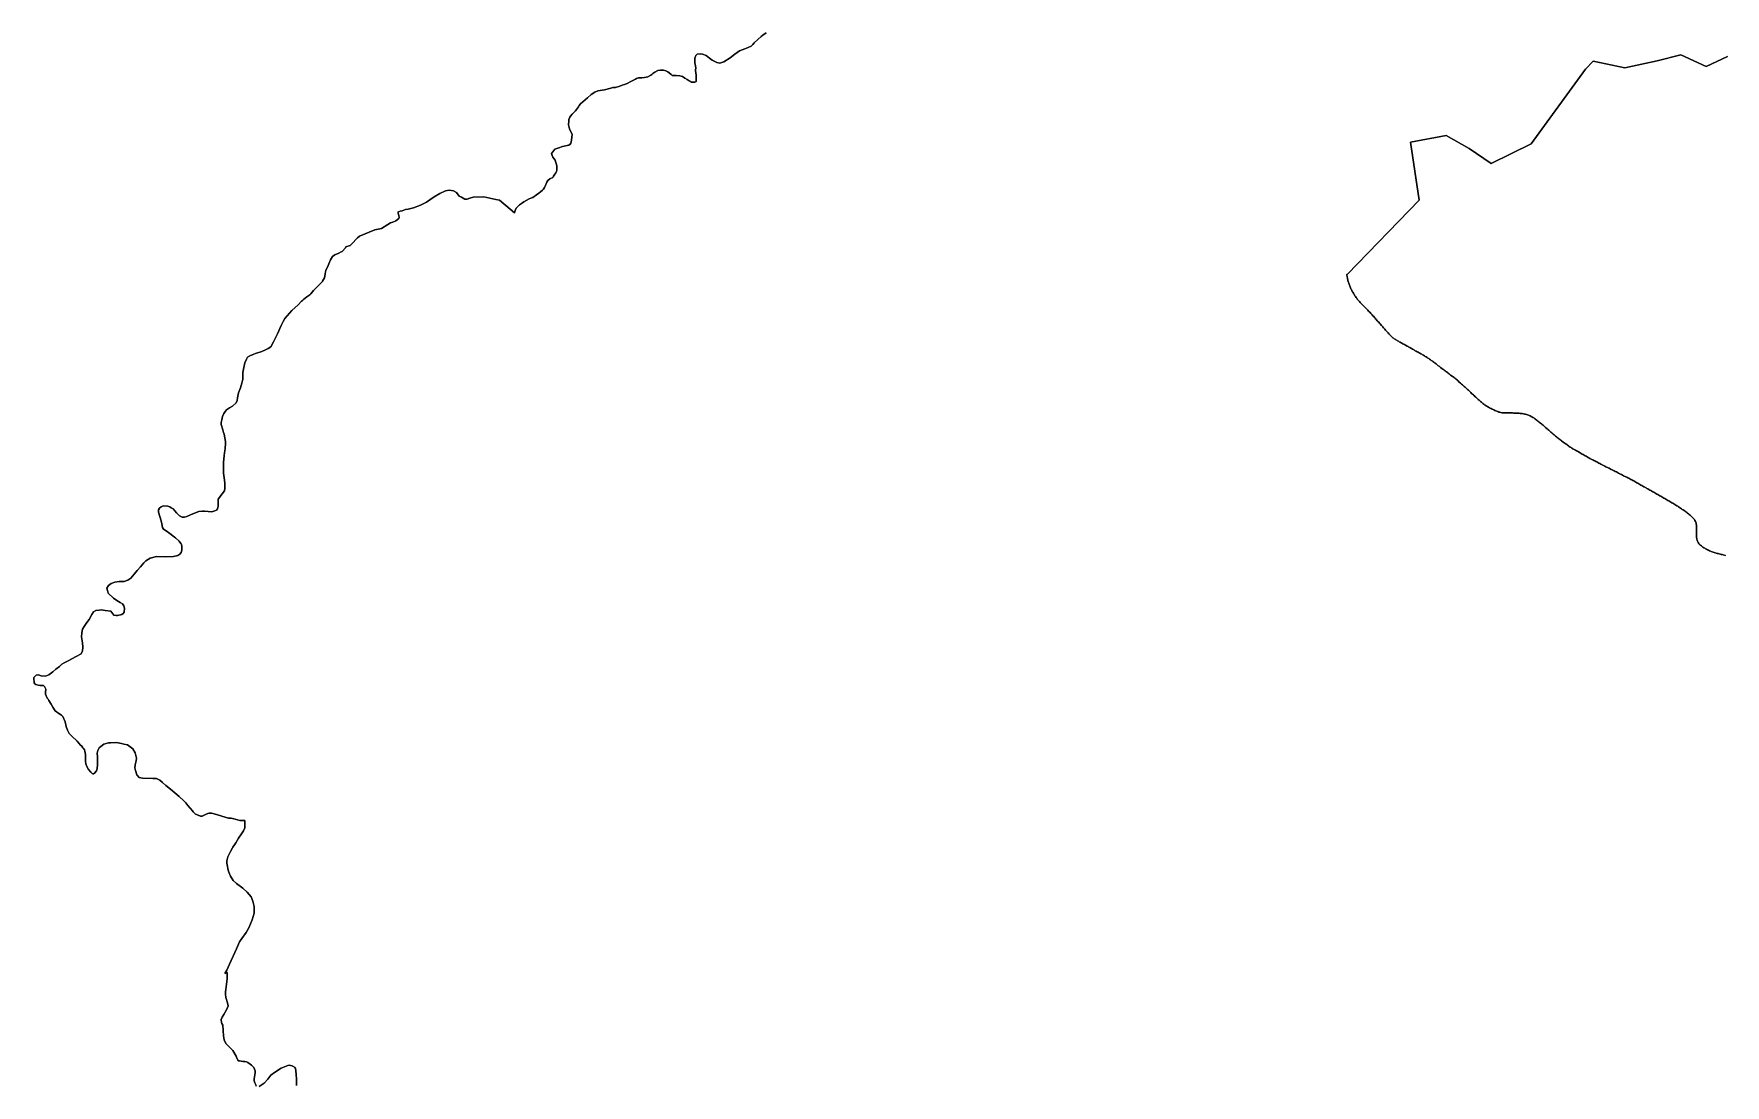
# Model space of a CAD drawing. Header units: inches. Extents: x 130170 to 284068, y 377793 to 804530.
# Drawn here: x 194431 to 219617, y 519471 to 535128 of the extents above; entities that cross this region are included whole.
import ezdxf

# ---------------------------------------------------------------- set-up
doc = ezdxf.new("R2010")
doc.units = ezdxf.units.IN
doc.header["$MEASUREMENT"] = 0
doc.layers.add('muni_il', color=7, linetype='Continuous')

msp = doc.modelspace()

# ---------------------------------------------------------------- linework, layer by layer
at = {"layer": 'muni_il'}
for points in [[(205335, 535142), (205286, 535110), (205261, 535088), (205211, 535044), (205159, 534993), (205138, 534969), (205113, 534945), (205070, 534924), (205017, 534905), (204939, 534875), (204872, 534825), (204799, 534772), (204708, 534711), (204649, 534691), (204600, 534703), (204530, 534737), (204491, 534765), (204442, 534804), (204390, 534824), (204354, 534829), (204309, 534825), (204291, 534805), (204274, 534767), (204274, 534696), (204286, 534653), (204287, 534616), (204284, 534594), (204291, 534536), (204293, 534521), (204292, 534508), (204292, 534486), (204294, 534418), (204276, 534406), (204252, 534406), (204226, 534410), (204210, 534417), (204192, 534428), (204160, 534447), (204127, 534468), (204091, 534491), (204052, 534503), (203998, 534506), (203959, 534506), (203938, 534508), (203920, 534521), (203893, 534545), (203871, 534561), (203844, 534575), (203810, 534585), (203761, 534585), (203721, 534581), (203681, 534557), (203648, 534535), (203632, 534522), (203619, 534512), (203573, 534489), (203526, 534478), (203485, 534474), (203434, 534470), (203406, 534463), (203390, 534455), (203313, 534411), (203275, 534393), (203242, 534379), (203226, 534373), (203194, 534363), (203156, 534350), (203094, 534330), (203054, 534326), (203025, 534320), (202927, 534294), (202828, 534281), (202783, 534261), (202731, 534223), (202675, 534175), (202574, 534086), (202551, 534058), (202540, 534041), (202512, 534001), (202498, 533981), (202479, 533963), (202447, 533933), (202423, 533904), (202411, 533885), (202398, 533851), (202396, 533834), (202393, 533775), (202410, 533712), (202430, 533669), (202447, 533635), (202444, 533586), (202440, 533549), (202434, 533515), (202427, 533498), (202419, 533486), (202399, 533471), (202306, 533451), (202250, 533432), (202189, 533410), (202158, 533369), (202141, 533348), (202152, 533315), (202162, 533290), (202193, 533246), (202219, 533163), (202221, 533124), (202217, 533096), (202212, 533076), (202203, 533056), (202191, 533037), (202172, 533007), (202159, 532988), (202117, 532967), (202086, 532944), (202069, 532917), (202045, 532859), (202035, 532837), (202020, 532814), (202007, 532800), (201976, 532773), (201953, 532755), (201917, 532728), (201861, 532692), (201831, 532680), (201807, 532671), (201728, 532626), (201707, 532612), (201665, 532580), (201628, 532548), (201616, 532532), (201601, 532498), (201591, 532463), (201525, 532517), (201366, 532652), (201311, 532663), (201132, 532700), (200974, 532697), (200926, 532681), (200886, 532668), (200851, 532666), (200798, 532695), (200767, 532710), (200725, 532763), (200715, 532770), (200682, 532790), (200617, 532800), (200563, 532789), (200475, 532752), (200391, 532698), (200327, 532657), (200278, 532623), (200191, 532575), (200085, 532538), (200043, 532528), (200004, 532519), (199967, 532511), (199918, 532493), (199886, 532485), (199862, 532476), (199854, 532464), (199857, 532455), (199866, 532423), (199872, 532395), (199866, 532379), (199823, 532344), (199776, 532324), (199740, 532311), (199705, 532290), (199665, 532263), (199648, 532252), (199609, 532229), (199509, 532209), (199282, 532114), (199249, 532091), (199163, 531997), (199142, 531978), (199079, 531956), (199073, 531942), (199022, 531885), (199009, 531879), (198975, 531860), (198913, 531836), (198879, 531810), (198849, 531762), (198822, 531702), (198805, 531655), (198785, 531616), (198781, 531605), (198775, 531583), (198774, 531574), (198772, 531563), (198768, 531548), (198760, 531492), (198729, 531443), (198723, 531433), (198712, 531422), (198657, 531367), (198598, 531304), (198554, 531258), (198539, 531242), (198496, 531209), (198471, 531193), (198449, 531172), (198433, 531158), (198418, 531146), (198369, 531092), (198271, 531006), (198170, 530888), (198145, 530845), (198114, 530782), (198058, 530661), (198000, 530540), (197959, 530467), (197922, 530440), (197881, 530422), (197825, 530398), (197732, 530368), (197706, 530358), (197647, 530333), (197615, 530312), (197597, 530282), (197575, 530229), (197556, 530160), (197546, 530082), (197545, 530018), (197542, 529982), (197538, 529965), (197528, 529924), (197509, 529858), (197479, 529781), (197464, 529709), (197459, 529666), (197443, 529634), (197390, 529581), (197345, 529558), (197302, 529529), (197284, 529509), (197260, 529475), (197243, 529428), (197229, 529377), (197223, 529339), (197220, 529308), (197244, 529230), (197257, 529193), (197265, 529167), (197276, 529111), (197283, 529059), (197283, 529047), (197283, 529031), (197279, 528947), (197269, 528886), (197265, 528850), (197255, 528745), (197256, 528638), (197257, 528587), (197271, 528481), (197276, 528438), (197277, 528359), (197269, 528324), (197238, 528278), (197216, 528251), (197197, 528225), (197177, 528196), (197175, 528163), (197177, 528095), (197173, 528075), (197168, 528052), (197151, 528035), (197128, 528024), (197080, 528011), (196973, 528021), (196944, 528018), (196888, 528012), (196798, 527981), (196721, 527946), (196708, 527942), (196675, 527930), (196641, 527930), (196602, 527949), (196558, 527997), (196507, 528053), (196476, 528071), (196455, 528083), (196429, 528093), (196356, 528097), (196327, 528084), (196302, 528066), (196287, 528038), (196287, 528004), (196326, 527873), (196335, 527831), (196347, 527775), (196363, 527752), (196403, 527728), (196459, 527687), (196502, 527651), (196526, 527634), (196540, 527622), (196595, 527571), (196622, 527538), (196625, 527532), (196628, 527524), (196637, 527496), (196635, 527439), (196626, 527406), (196605, 527377), (196575, 527358), (196512, 527343), (196391, 527341), (196257, 527343), (196165, 527318), (196100, 527279), (196070, 527248), (196018, 527192), (195969, 527138), (195924, 527083), (195874, 527022), (195833, 526992), (195776, 526972), (195703, 526970), (195639, 526962), (195583, 526944), (195543, 526911), (195518, 526874), (195527, 526838), (195540, 526796), (195616, 526725), (195668, 526688), (195719, 526661), (195754, 526641), (195774, 526612), (195782, 526574), (195776, 526517), (195761, 526497), (195744, 526479), (195678, 526465), (195659, 526467), (195622, 526473), (195577, 526529), (195492, 526542), (195465, 526546), (195442, 526548), (195405, 526546), (195355, 526541), (195321, 526521), (195293, 526479), (195256, 526406), (195223, 526360), (195182, 526301), (195157, 526264), (195147, 526210), (195142, 526149), (195156, 526060), (195163, 525995), (195154, 525941), (195135, 525894), (195063, 525853), (194941, 525791), (194882, 525760), (194848, 525740), (194812, 525706), (194757, 525664), (194713, 525626), (194656, 525580), (194604, 525562), (194540, 525565), (194503, 525583), (194464, 525577), (194432, 525543), (194431, 525515), (194434, 525482), (194435, 525461), (194444, 525447), (194459, 525440), (194494, 525426), (194527, 525425), (194561, 525424), (194573, 525422), (194592, 525408), (194608, 525369), (194603, 525322), (194606, 525292), (194631, 525235), (194643, 525218), (194657, 525199), (194688, 525147), (194716, 525102), (194747, 525044), (194802, 525008), (194842, 524979), (194865, 524961), (194899, 524884), (194915, 524814), (194932, 524760), (194941, 524738), (194960, 524709), (194997, 524668), (195075, 524592), (195127, 524537), (195144, 524518), (195160, 524497), (195171, 524483), (195184, 524464), (195191, 524446), (195198, 524423), (195203, 524394), (195201, 524333), (195202, 524294), (195207, 524258), (195221, 524215), (195243, 524171), (195279, 524131), (195299, 524112), (195309, 524107), (195320, 524107), (195334, 524116), (195364, 524154), (195376, 524189), (195379, 524243), (195380, 524296), (195378, 524362), (195375, 524417), (195386, 524454), (195406, 524497), (195427, 524515), (195473, 524549), (195542, 524568), (195572, 524570), (195663, 524572), (195735, 524560), (195772, 524552), (195824, 524538), (195904, 524481), (195940, 524420), (195946, 524400), (195959, 524339), (195954, 524299), (195942, 524241), (195936, 524199), (195946, 524157), (195964, 524095), (195998, 524053), (196050, 524045), (196205, 524039), (196259, 524040), (196306, 524013), (196347, 523980), (196398, 523936), (196468, 523880), (196595, 523768), (196666, 523707), (196694, 523677), (196726, 523636), (196792, 523556), (196805, 523542), (196841, 523507), (196876, 523492), (196912, 523477), (196940, 523478), (196959, 523487), (196987, 523500), (197021, 523515), (197044, 523522), (197076, 523522), (197117, 523510), (197332, 523448), (197369, 523449), (197429, 523432), (197501, 523413), (197563, 523414), (197575, 523415), (197575, 523378), (197575, 523341), (197575, 523302), (197554, 523261), (197523, 523212), (197480, 523152), (197437, 523082), (197408, 523035), (197403, 523029), (197394, 523014), (197389, 523006), (197358, 522952), (197334, 522903), (197322, 522873), (197306, 522814), (197306, 522779), (197308, 522753), (197323, 522675), (197334, 522641), (197361, 522585), (197400, 522517), (197447, 522474), (197546, 522403), (197606, 522346), (197639, 522311), (197667, 522276), (197694, 522214), (197711, 522132), (197710, 522033), (197684, 521933), (197631, 521815), (197595, 521744), (197531, 521658), (197493, 521604), (197448, 521501), (197344, 521272), (197304, 521184), (197289, 521160), (197278, 521134), (197307, 521156), (197309, 521143), (197309, 521053), (197302, 520978), (197292, 520895), (197287, 520863), (197285, 520829), (197288, 520775), (197313, 520698), (197325, 520653), (197307, 520601), (197259, 520525), (197237, 520484), (197220, 520447), (197227, 520402), (197233, 520391), (197248, 520363), (197255, 520208), (197266, 520149), (197292, 520091), (197357, 520026), (197397, 519988), (197442, 519904), (197449, 519887), (197473, 519834), (197494, 519832), (197543, 519826), (197573, 519823), (197597, 519817), (197616, 519807), (197652, 519784), (197673, 519771), (197706, 519734), (197727, 519687), (197729, 519654), (197712, 519566), (197712, 519534), (197723, 519504), (197735, 519476), (197742, 519458)], [(197742, 519458), (197735, 519476), (197723, 519504), (197712, 519534), (197712, 519566), (197729, 519654), (197727, 519687), (197706, 519734), (197673, 519771), (197652, 519784), (197616, 519807), (197597, 519817), (197573, 519823), (197543, 519826), (197494, 519832), (197473, 519834), (197449, 519887), (197442, 519904), (197397, 519988), (197357, 520026), (197292, 520091), (197266, 520149), (197255, 520208), (197248, 520363), (197233, 520391), (197227, 520402), (197220, 520447), (197237, 520484), (197259, 520525), (197307, 520601), (197325, 520653), (197313, 520698), (197288, 520775), (197285, 520829), (197287, 520863), (197292, 520895), (197302, 520978), (197309, 521053), (197309, 521143), (197307, 521156), (197278, 521134), (197289, 521160), (197304, 521184), (197344, 521272), (197448, 521501), (197493, 521604), (197531, 521658), (197595, 521744), (197631, 521815), (197684, 521933), (197710, 522033), (197711, 522132), (197694, 522214), (197667, 522276), (197639, 522311), (197606, 522346), (197546, 522403), (197447, 522474), (197400, 522517), (197361, 522585), (197334, 522641), (197323, 522675), (197308, 522753), (197306, 522779), (197306, 522814), (197322, 522873), (197334, 522903), (197358, 522952), (197389, 523006), (197394, 523014), (197403, 523029), (197408, 523035), (197437, 523082), (197480, 523152), (197523, 523212), (197554, 523261), (197575, 523302), (197575, 523341), (197575, 523378), (197575, 523415), (197563, 523414), (197501, 523413), (197429, 523432), (197369, 523449), (197332, 523448), (197117, 523510), (197076, 523522), (197044, 523522), (197021, 523515), (196987, 523500), (196959, 523487), (196940, 523478), (196912, 523477), (196876, 523492), (196841, 523507), (196805, 523542), (196792, 523556), (196726, 523636), (196694, 523677), (196666, 523707), (196595, 523768), (196468, 523880), (196398, 523936), (196347, 523980), (196306, 524013), (196259, 524040), (196205, 524039), (196050, 524045), (195998, 524053), (195964, 524095), (195946, 524157), (195936, 524199), (195942, 524241), (195954, 524299), (195959, 524339), (195946, 524400), (195940, 524420), (195904, 524481), (195824, 524538), (195772, 524552), (195735, 524560), (195663, 524572), (195572, 524570), (195542, 524568), (195473, 524549), (195427, 524515), (195406, 524497), (195386, 524454), (195375, 524417), (195378, 524362), (195380, 524296), (195379, 524243), (195376, 524189), (195364, 524154), (195334, 524116), (195320, 524107), (195309, 524107), (195299, 524112), (195279, 524131), (195243, 524171), (195221, 524215), (195207, 524258), (195202, 524294), (195201, 524333), (195203, 524394), (195198, 524423), (195191, 524446), (195184, 524464), (195171, 524483), (195160, 524497), (195144, 524518), (195127, 524537), (195075, 524592), (194997, 524668), (194960, 524709), (194941, 524738), (194932, 524760), (194915, 524814), (194899, 524884), (194865, 524961), (194842, 524979), (194802, 525008), (194747, 525044), (194716, 525102), (194688, 525147), (194657, 525199), (194643, 525218), (194631, 525235), (194606, 525292), (194603, 525322), (194608, 525369), (194592, 525408), (194573, 525422), (194561, 525424), (194527, 525425), (194494, 525426), (194459, 525440), (194444, 525447), (194435, 525461), (194434, 525482), (194431, 525515), (194432, 525543), (194464, 525577), (194503, 525583), (194540, 525565), (194604, 525562), (194656, 525580), (194713, 525626), (194757, 525664), (194812, 525706), (194848, 525740), (194882, 525760), (194941, 525791), (195063, 525853), (195135, 525894), (195154, 525941), (195163, 525995), (195156, 526060), (195142, 526149), (195147, 526210), (195157, 526264), (195182, 526301), (195223, 526360), (195256, 526406), (195293, 526479), (195321, 526521), (195355, 526541), (195405, 526546), (195442, 526548), (195465, 526546), (195492, 526542), (195577, 526529), (195622, 526473), (195659, 526467), (195678, 526465), (195744, 526479), (195761, 526497), (195776, 526517), (195782, 526574), (195774, 526612), (195754, 526641), (195719, 526661), (195668, 526688), (195616, 526725), (195540, 526796), (195527, 526838), (195518, 526874), (195543, 526911), (195583, 526944), (195639, 526962), (195703, 526970), (195776, 526972), (195833, 526992), (195874, 527022), (195924, 527083), (195969, 527138), (196018, 527192), (196070, 527248), (196100, 527279), (196165, 527318), (196257, 527343), (196391, 527341), (196512, 527343), (196575, 527358), (196605, 527377), (196626, 527406), (196635, 527439), (196637, 527496), (196628, 527524), (196625, 527532), (196622, 527538), (196595, 527571), (196540, 527622), (196526, 527634), (196502, 527651), (196459, 527687), (196403, 527728), (196363, 527752), (196347, 527775), (196335, 527831), (196326, 527873), (196287, 528004), (196287, 528038), (196302, 528066), (196327, 528084), (196356, 528097), (196429, 528093), (196455, 528083), (196476, 528071), (196507, 528053), (196558, 527997), (196602, 527949), (196641, 527930), (196675, 527930), (196708, 527942), (196721, 527946), (196798, 527981), (196888, 528012), (196944, 528018), (196973, 528021), (197080, 528011), (197128, 528024), (197151, 528035), (197168, 528052), (197173, 528075), (197177, 528095), (197175, 528163), (197177, 528196), (197197, 528225), (197216, 528251), (197238, 528278), (197269, 528324), (197277, 528359), (197276, 528438), (197271, 528481), (197257, 528587), (197256, 528638), (197255, 528745), (197265, 528850), (197269, 528886), (197279, 528947), (197283, 529031), (197283, 529047), (197283, 529059), (197276, 529111), (197265, 529167), (197257, 529193), (197244, 529230), (197220, 529308), (197223, 529339), (197229, 529377), (197243, 529428), (197260, 529475), (197284, 529509), (197302, 529529), (197345, 529558), (197390, 529581), (197443, 529634), (197459, 529666), (197464, 529709), (197479, 529781), (197509, 529858), (197528, 529924), (197538, 529965), (197542, 529982), (197545, 530018), (197546, 530082), (197556, 530160), (197575, 530229), (197597, 530282), (197615, 530312), (197647, 530333), (197706, 530358), (197732, 530368), (197825, 530398), (197881, 530422), (197922, 530440), (197959, 530467), (198000, 530540), (198058, 530661), (198114, 530782), (198145, 530845), (198170, 530888), (198271, 531006), (198369, 531092), (198418, 531146), (198433, 531158), (198449, 531172), (198471, 531193), (198496, 531209), (198539, 531242), (198554, 531258), (198598, 531304), (198657, 531367), (198712, 531422), (198723, 531433), (198729, 531443), (198760, 531492), (198768, 531548), (198772, 531563), (198774, 531574), (198775, 531583), (198781, 531605), (198785, 531616), (198805, 531655), (198822, 531702), (198849, 531762), (198879, 531810), (198913, 531836), (198975, 531860), (199009, 531879), (199022, 531885), (199073, 531942), (199079, 531956), (199142, 531978), (199163, 531997), (199249, 532091), (199282, 532114), (199509, 532209), (199609, 532229), (199648, 532252), (199665, 532263), (199705, 532290), (199740, 532311), (199776, 532324), (199823, 532344), (199866, 532379), (199872, 532395), (199866, 532423), (199857, 532455), (199854, 532464), (199862, 532476), (199886, 532485), (199918, 532493), (199967, 532511), (200004, 532519), (200043, 532528), (200085, 532538), (200191, 532575), (200278, 532623), (200327, 532657), (200391, 532698), (200475, 532752), (200563, 532789), (200617, 532800), (200682, 532790), (200715, 532770), (200725, 532763), (200767, 532710), (200798, 532695), (200851, 532666), (200886, 532668), (200926, 532681), (200974, 532697), (201132, 532700), (201311, 532663), (201366, 532652), (201525, 532517), (201591, 532463), (201601, 532498), (201616, 532532), (201628, 532548), (201665, 532580), (201707, 532612), (201728, 532626), (201807, 532671), (201831, 532680), (201861, 532692), (201917, 532728), (201953, 532755), (201976, 532773), (202007, 532800), (202020, 532814), (202035, 532837), (202045, 532859), (202069, 532917), (202086, 532944), (202117, 532967), (202159, 532988), (202172, 533007), (202191, 533037), (202203, 533056), (202212, 533076), (202217, 533096), (202221, 533124), (202219, 533163), (202193, 533246), (202162, 533290), (202152, 533315), (202141, 533348), (202158, 533369), (202189, 533410), (202250, 533432), (202306, 533451), (202399, 533471), (202419, 533486), (202427, 533498), (202434, 533515), (202440, 533549), (202444, 533586), (202447, 533635), (202430, 533669), (202410, 533712), (202393, 533775), (202396, 533834), (202398, 533851), (202411, 533885), (202423, 533904), (202447, 533933), (202479, 533963), (202498, 533981), (202512, 534001), (202540, 534041), (202551, 534058), (202574, 534086), (202675, 534175), (202731, 534223), (202783, 534261), (202828, 534281), (202927, 534294), (203025, 534320), (203054, 534326), (203094, 534330), (203156, 534350), (203194, 534363), (203226, 534373), (203242, 534379), (203275, 534393), (203313, 534411), (203390, 534455), (203406, 534463), (203434, 534470), (203485, 534474), (203526, 534478), (203573, 534489), (203619, 534512), (203632, 534522), (203648, 534535), (203681, 534557), (203721, 534581), (203761, 534585), (203810, 534585), (203844, 534575), (203871, 534561), (203893, 534545), (203920, 534521), (203938, 534508), (203959, 534506), (203998, 534506), (204052, 534503), (204091, 534491), (204127, 534468), (204160, 534447), (204192, 534428), (204210, 534417), (204226, 534410), (204252, 534406), (204276, 534406), (204294, 534418), (204292, 534486), (204292, 534508), (204293, 534521), (204291, 534536), (204284, 534594), (204287, 534616), (204286, 534653), (204274, 534696), (204274, 534767), (204291, 534805), (204309, 534825), (204354, 534829), (204390, 534824), (204442, 534804), (204491, 534765), (204530, 534737), (204600, 534703), (204649, 534691), (204708, 534711), (204799, 534772), (204872, 534825), (204939, 534875), (205017, 534905), (205070, 534924), (205113, 534945), (205138, 534969), (205159, 534993), (205211, 535044), (205261, 535088), (205286, 535110), (205335, 535142)], [(219620, 527360), (219589, 527368), (219574, 527372), (219558, 527376), (219543, 527380), (219528, 527384), (219513, 527387), (219498, 527391), (219484, 527395), (219469, 527399), (219454, 527404), (219439, 527408), (219425, 527413), (219410, 527418), (219396, 527424), (219382, 527430), (219368, 527437), (219354, 527444), (219340, 527451), (219326, 527459), (219312, 527467), (219299, 527475), (219286, 527484), (219274, 527493), (219262, 527502), (219251, 527511), (219241, 527520), (219232, 527530), (219224, 527540), (219216, 527551), (219210, 527562), (219205, 527574), (219200, 527587), (219197, 527599), (219194, 527612), (219192, 527625), (219191, 527639), (219191, 527652), (219191, 527666), (219191, 527680), (219191, 527695), (219191, 527709), (219191, 527723), (219191, 527738), (219191, 527753), (219191, 527768), (219191, 527783), (219190, 527797), (219189, 527811), (219187, 527826), (219183, 527840), (219179, 527854), (219173, 527867), (219167, 527880), (219159, 527893), (219150, 527905), (219140, 527916), (219129, 527927), (219118, 527938), (219107, 527948), (219095, 527959), (219083, 527969), (219071, 527979), (219058, 527989), (219045, 527999), (219032, 528009), (219019, 528018), (219006, 528027), (218993, 528037), (218979, 528046), (218966, 528055), (218952, 528065), (218938, 528074), (218924, 528083), (218910, 528092), (218896, 528101), (218882, 528110), (218868, 528119), (218853, 528128), (218838, 528137), (218824, 528145), (218809, 528154), (218794, 528163), (218779, 528171), (218764, 528180), (218749, 528189), (218733, 528197), (218718, 528206), (218703, 528215), (218688, 528224), (218673, 528232), (218658, 528241), (218644, 528249), (218614, 528267), (218599, 528275), (218584, 528283), (218570, 528292), (218555, 528300), (218541, 528308), (218526, 528317), (218511, 528325), (218496, 528333), (218467, 528350), (218452, 528358), (218438, 528367), (218423, 528375), (218408, 528383), (218393, 528392), (218378, 528400), (218363, 528409), (218348, 528418), (218333, 528426), (218318, 528435), (218302, 528443), (218287, 528452), (218272, 528461), (218257, 528469), (218242, 528477), (218226, 528485), (218211, 528493), (218196, 528501), (218181, 528509), (218166, 528517), (218151, 528524), (218136, 528532), (218105, 528548), (218090, 528556), (218075, 528564), (218059, 528571), (218028, 528587), (218013, 528595), (217997, 528603), (217981, 528611), (217966, 528619), (217935, 528634), (217920, 528642), (217904, 528650), (217889, 528658), (217873, 528666), (217842, 528682), (217827, 528690), (217796, 528705), (217766, 528721), (217750, 528729), (217735, 528736), (217720, 528744), (217705, 528752), (217690, 528759), (217675, 528767), (217660, 528774), (217645, 528782), (217631, 528790), (217602, 528805), (217588, 528812), (217575, 528820), (217561, 528827), (217547, 528836), (217532, 528844), (217503, 528861), (217489, 528869), (217474, 528878), (217460, 528886), (217432, 528903), (217418, 528911), (217404, 528919), (217390, 528926), (217376, 528934), (217349, 528950), (217336, 528958), (217322, 528966), (217309, 528974), (217296, 528983), (217284, 528992), (217271, 529001), (217258, 529010), (217232, 529029), (217219, 529038), (217207, 529048), (217181, 529067), (217168, 529077), (217155, 529086), (217142, 529096), (217129, 529105), (217116, 529115), (217104, 529125), (217092, 529135), (217080, 529145), (217069, 529155), (217057, 529165), (217046, 529175), (217035, 529185), (217023, 529195), (217012, 529205), (217000, 529215), (216989, 529226), (216977, 529236), (216965, 529246), (216942, 529267), (216930, 529277), (216918, 529288), (216905, 529299), (216892, 529308), (216880, 529318), (216867, 529329), (216854, 529340), (216841, 529350), (216829, 529360), (216816, 529370), (216804, 529380), (216791, 529390), (216779, 529399), (216766, 529408), (216754, 529416), (216740, 529423), (216727, 529430), (216713, 529437), (216700, 529443), (216686, 529448), (216671, 529453), (216657, 529458), (216642, 529463), (216627, 529466), (216612, 529470), (216596, 529473), (216581, 529475), (216565, 529476), (216549, 529477), (216533, 529478), (216517, 529479), (216500, 529480), (216484, 529481), (216467, 529481), (216451, 529482), (216434, 529482), (216417, 529483), (216400, 529483), (216384, 529483), (216350, 529483), (216334, 529483), (216318, 529483), (216303, 529484), (216289, 529486), (216274, 529488), (216260, 529492), (216255, 529493), (216246, 529496), (216232, 529502), (216217, 529507), (216203, 529513), (216188, 529520), (216174, 529526), (216160, 529533), (216146, 529539), (216132, 529546), (216119, 529553), (216107, 529559), (216094, 529567), (216082, 529574), (216069, 529582), (216057, 529589), (216045, 529597), (216033, 529605), (216021, 529614), (216010, 529623), (215998, 529633), (215987, 529642), (215976, 529652), (215964, 529663), (215952, 529673), (215940, 529684), (215916, 529706), (215903, 529718), (215891, 529729), (215879, 529740), (215867, 529751), (215854, 529763), (215842, 529774), (215830, 529785), (215818, 529798), (215806, 529809), (215793, 529820), (215781, 529832), (215768, 529843), (215756, 529855), (215743, 529866), (215730, 529878), (215717, 529889), (215704, 529901), (215691, 529913), (215678, 529925), (215653, 529947), (215641, 529958), (215629, 529969), (215616, 529979), (215604, 529989), (215591, 529999), (215579, 530009), (215566, 530019), (215554, 530028), (215529, 530047), (215505, 530066), (215493, 530075), (215481, 530084), (215469, 530092), (215458, 530101), (215446, 530110), (215434, 530119), (215423, 530128), (215411, 530136), (215400, 530145), (215378, 530161), (215367, 530169), (215356, 530178), (215345, 530186), (215334, 530195), (215323, 530203), (215311, 530212), (215300, 530221), (215288, 530229), (215277, 530238), (215265, 530247), (215253, 530256), (215241, 530265), (215229, 530274), (215216, 530283), (215204, 530292), (215191, 530300), (215178, 530309), (215165, 530317), (215152, 530325), (215139, 530332), (215125, 530340), (215112, 530348), (215099, 530355), (215085, 530363), (215072, 530370), (215058, 530378), (215044, 530386), (215031, 530393), (215017, 530401), (215003, 530409), (214989, 530417), (214985, 530419), (214975, 530425), (214961, 530433), (214948, 530441), (214934, 530449), (214921, 530456), (214908, 530464), (214894, 530471), (214881, 530478), (214855, 530493), (214842, 530499), (214829, 530506), (214816, 530513), (214803, 530521), (214790, 530528), (214777, 530535), (214764, 530543), (214751, 530550), (214738, 530558), (214726, 530565), (214714, 530572), (214702, 530579), (214690, 530587), (214678, 530595), (214668, 530603), (214657, 530612), (214647, 530621), (214637, 530631), (214627, 530641), (214618, 530651), (214608, 530662), (214598, 530673), (214589, 530684), (214579, 530695), (214569, 530706), (214560, 530717), (214550, 530728), (214540, 530739), (214530, 530750), (214520, 530762), (214510, 530773), (214500, 530785), (214479, 530808), (214468, 530820), (214458, 530832), (214447, 530844), (214436, 530856), (214426, 530868), (214415, 530880), (214404, 530892), (214393, 530904), (214383, 530916), (214372, 530928), (214361, 530941), (214350, 530953), (214340, 530965), (214329, 530977), (214318, 530989), (214306, 531000), (214295, 531012), (214284, 531024), (214272, 531035), (214260, 531047), (214249, 531059), (214237, 531070), (214226, 531082), (214214, 531093), (214203, 531105), (214192, 531117), (214181, 531129), (214170, 531141), (214160, 531153), (214149, 531166), (214139, 531178), (214130, 531191), (214120, 531203), (214112, 531215), (214103, 531228), (214095, 531241), (214087, 531253), (214080, 531266), (214072, 531279), (214065, 531292), (214058, 531306), (214051, 531319), (214045, 531332), (214038, 531346), (214032, 531359), (214026, 531373), (214021, 531386), (214016, 531399), (214011, 531413), (214007, 531426), (214003, 531439), (214000, 531453), (213997, 531466), (213995, 531479), (213992, 531492), (213990, 531505), (213988, 531518), (213985, 531531), (213982, 531544), (213993, 531550), (215060, 532651), (214930, 533515), (215460, 533613), (215805, 533419), (216133, 533197), (216730, 533490), (217537, 534600), (217653, 534722), (218121, 534620), (218603, 534728), (218957, 534816), (219333, 534639), (219653, 534788)], [(219653, 534788), (219333, 534639), (218957, 534816), (218603, 534728), (218121, 534620), (217653, 534722), (217537, 534600), (216730, 533490), (216133, 533197), (215805, 533419), (215460, 533613), (214930, 533515), (215060, 532651), (213993, 531550), (213982, 531544), (213985, 531531), (213988, 531518), (213990, 531505), (213992, 531492), (213995, 531479), (213997, 531466), (214000, 531453), (214003, 531439), (214007, 531426), (214011, 531413), (214016, 531399), (214021, 531386), (214026, 531373), (214032, 531359), (214038, 531346), (214045, 531332), (214051, 531319), (214058, 531306), (214065, 531292), (214072, 531279), (214080, 531266), (214087, 531253), (214095, 531241), (214103, 531228), (214112, 531215), (214120, 531203), (214130, 531191), (214139, 531178), (214149, 531166), (214160, 531153), (214170, 531141), (214181, 531129), (214192, 531117), (214203, 531105), (214214, 531093), (214226, 531082), (214237, 531070), (214249, 531059), (214260, 531047), (214272, 531035), (214284, 531024), (214295, 531012), (214306, 531000), (214318, 530989), (214329, 530977), (214340, 530965), (214350, 530953), (214361, 530941), (214372, 530928), (214383, 530916), (214393, 530904), (214404, 530892), (214415, 530880), (214426, 530868), (214436, 530856), (214447, 530844), (214458, 530832), (214468, 530820), (214479, 530808), (214500, 530785), (214510, 530773), (214520, 530762), (214530, 530750), (214540, 530739), (214550, 530728), (214560, 530717), (214569, 530706), (214579, 530695), (214589, 530684), (214598, 530673), (214608, 530662), (214618, 530651), (214627, 530641), (214637, 530631), (214647, 530621), (214657, 530612), (214668, 530603), (214678, 530595), (214690, 530587), (214702, 530579), (214714, 530572), (214726, 530565), (214738, 530558), (214751, 530550), (214764, 530543), (214777, 530535), (214790, 530528), (214803, 530521), (214816, 530513), (214829, 530506), (214842, 530499), (214855, 530493), (214881, 530478), (214894, 530471), (214908, 530464), (214921, 530456), (214934, 530449), (214948, 530441), (214961, 530433), (214975, 530425), (214985, 530419), (214989, 530417), (215003, 530409), (215017, 530401), (215031, 530393), (215044, 530386), (215058, 530378), (215072, 530370), (215085, 530363), (215099, 530355), (215112, 530348), (215125, 530340), (215139, 530332), (215152, 530325), (215165, 530317), (215178, 530309), (215191, 530300), (215204, 530292), (215216, 530283), (215229, 530274), (215241, 530265), (215253, 530256), (215265, 530247), (215277, 530238), (215288, 530229), (215300, 530221), (215311, 530212), (215323, 530203), (215334, 530195), (215345, 530186), (215356, 530178), (215367, 530169), (215378, 530161), (215400, 530145), (215411, 530136), (215423, 530128), (215434, 530119), (215446, 530110), (215458, 530101), (215469, 530092), (215481, 530084), (215493, 530075), (215505, 530066), (215529, 530047), (215554, 530028), (215566, 530019), (215579, 530009), (215591, 529999), (215604, 529989), (215616, 529979), (215629, 529969), (215641, 529958), (215653, 529947), (215678, 529925), (215691, 529913), (215704, 529901), (215717, 529889), (215730, 529878), (215743, 529866), (215756, 529855), (215768, 529843), (215781, 529832), (215793, 529820), (215806, 529809), (215818, 529798), (215830, 529785), (215842, 529774), (215854, 529763), (215867, 529751), (215879, 529740), (215891, 529729), (215903, 529718), (215916, 529706), (215940, 529684), (215952, 529673), (215964, 529663), (215976, 529652), (215987, 529642), (215998, 529633), (216010, 529623), (216021, 529614), (216033, 529605), (216045, 529597), (216057, 529589), (216069, 529582), (216082, 529574), (216094, 529567), (216107, 529559), (216119, 529553), (216132, 529546), (216146, 529539), (216160, 529533), (216174, 529526), (216188, 529520), (216203, 529513), (216217, 529507), (216232, 529502), (216246, 529496), (216255, 529493), (216260, 529492), (216274, 529488), (216289, 529486), (216303, 529484), (216318, 529483), (216334, 529483), (216350, 529483), (216384, 529483), (216400, 529483), (216417, 529483), (216434, 529482), (216451, 529482), (216467, 529481), (216484, 529481), (216500, 529480), (216517, 529479), (216533, 529478), (216549, 529477), (216565, 529476), (216581, 529475), (216596, 529473), (216612, 529470), (216627, 529466), (216642, 529463), (216657, 529458), (216671, 529453), (216686, 529448), (216700, 529443), (216713, 529437), (216727, 529430), (216740, 529423), (216754, 529416), (216766, 529408), (216779, 529399), (216791, 529390), (216804, 529380), (216816, 529370), (216829, 529360), (216841, 529350), (216854, 529340), (216867, 529329), (216880, 529318), (216892, 529308), (216905, 529299), (216918, 529288), (216930, 529277), (216942, 529267), (216965, 529246), (216977, 529236), (216989, 529226), (217000, 529215), (217012, 529205), (217023, 529195), (217035, 529185), (217046, 529175), (217057, 529165), (217069, 529155), (217080, 529145), (217092, 529135), (217104, 529125), (217116, 529115), (217129, 529105), (217142, 529096), (217155, 529086), (217168, 529077), (217181, 529067), (217207, 529048), (217219, 529038), (217232, 529029), (217258, 529010), (217271, 529001), (217284, 528992), (217296, 528983), (217309, 528974), (217322, 528966), (217336, 528958), (217349, 528950), (217376, 528934), (217390, 528926), (217404, 528919), (217418, 528911), (217432, 528903), (217460, 528886), (217474, 528878), (217489, 528869), (217503, 528861), (217532, 528844), (217547, 528836), (217561, 528827), (217575, 528820), (217588, 528812), (217602, 528805), (217631, 528790), (217645, 528782), (217660, 528774), (217675, 528767), (217690, 528759), (217705, 528752), (217720, 528744), (217735, 528736), (217750, 528729), (217766, 528721), (217796, 528705), (217827, 528690), (217842, 528682), (217873, 528666), (217889, 528658), (217904, 528650), (217920, 528642), (217935, 528634), (217966, 528619), (217981, 528611), (217997, 528603), (218013, 528595), (218028, 528587), (218059, 528571), (218075, 528564), (218090, 528556), (218105, 528548), (218136, 528532), (218151, 528524), (218166, 528517), (218181, 528509), (218196, 528501), (218211, 528493), (218226, 528485), (218242, 528477), (218257, 528469), (218272, 528461), (218287, 528452), (218302, 528443), (218318, 528435), (218333, 528426), (218348, 528418), (218363, 528409), (218378, 528400), (218393, 528392), (218408, 528383), (218423, 528375), (218438, 528367), (218452, 528358), (218467, 528350), (218496, 528333), (218511, 528325), (218526, 528317), (218541, 528308), (218555, 528300), (218570, 528292), (218584, 528283), (218599, 528275), (218614, 528267), (218644, 528249), (218658, 528241), (218673, 528232), (218688, 528224), (218703, 528215), (218718, 528206), (218733, 528197), (218749, 528189), (218764, 528180), (218779, 528171), (218794, 528163), (218809, 528154), (218824, 528145), (218838, 528137), (218853, 528128), (218868, 528119), (218882, 528110), (218896, 528101), (218910, 528092), (218924, 528083), (218938, 528074), (218952, 528065), (218966, 528055), (218979, 528046), (218993, 528037), (219006, 528027), (219019, 528018), (219032, 528009), (219045, 527999), (219058, 527989), (219071, 527979), (219083, 527969), (219095, 527959), (219107, 527948), (219118, 527938), (219129, 527927), (219140, 527916), (219150, 527905), (219159, 527893), (219167, 527880), (219173, 527867), (219179, 527854), (219183, 527840), (219187, 527826), (219189, 527811), (219190, 527797), (219191, 527783), (219191, 527768), (219191, 527753), (219191, 527738), (219191, 527723), (219191, 527709), (219191, 527695), (219191, 527680), (219191, 527666), (219191, 527652), (219191, 527639), (219192, 527625), (219194, 527612), (219197, 527599), (219200, 527587), (219205, 527574), (219210, 527562), (219216, 527551), (219224, 527540), (219232, 527530), (219241, 527520), (219251, 527511), (219262, 527502), (219274, 527493), (219286, 527484), (219299, 527475), (219312, 527467), (219326, 527459), (219340, 527451), (219354, 527444), (219368, 527437), (219382, 527430), (219396, 527424), (219410, 527418), (219425, 527413), (219439, 527408), (219454, 527404), (219469, 527399), (219484, 527395), (219498, 527391), (219513, 527387), (219528, 527384), (219543, 527380), (219558, 527376), (219574, 527372), (219589, 527368), (219620, 527360)], [(197786, 519450), (197860, 519499), (197914, 519561), (197959, 519621), (198015, 519660), (198113, 519727), (198212, 519766), (198239, 519769), (198254, 519766), (198278, 519761), (198312, 519740), (198326, 519721), (198334, 519689), (198339, 519626), (198341, 519564), (198341, 519469)], [(198341, 519469), (198341, 519564), (198339, 519626), (198334, 519689), (198326, 519721), (198312, 519740), (198278, 519761), (198254, 519766), (198239, 519769), (198212, 519766), (198113, 519727), (198015, 519660), (197959, 519621), (197914, 519561), (197860, 519499), (197786, 519450)]]:
    msp.add_lwpolyline(points, dxfattribs=at)

doc.saveas('drawing.dxf')
